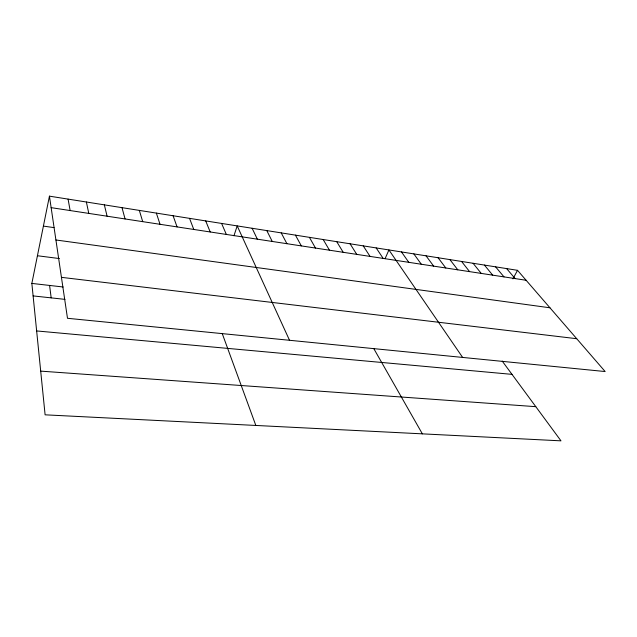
<?xml version="1.0" encoding="UTF-8"?>
<svg xmlns="http://www.w3.org/2000/svg" width="637" height="637" viewBox="0 0 637 637"><rect width="100%" height="100%" fill="white"/><g stroke="black" fill="none" stroke-linecap="round" stroke-linejoin="round"><path stroke-width="0.96" d="M502.227 361.099L560.982 440.844L45.108 414.822L31.85 283.409L49.439 196.156L517.507 270.319L605.15 371.546L67.49 318.293L49.439 196.156M233.946 235.778L237.203 225.912L289.524 340.285M385.106 258.63L388.92 249.943L462.629 357.429M512.96 278.847L517.507 270.319M40.696 371.124L535.805 406.669M36.643 330.937L512.005 374.365M33.108 295.91L64.982 299.366M31.85 283.409L63.151 286.992M61.439 277.342L576.716 338.709M37.432 255.74L59.392 258.558M55.921 239.982L549.946 307.79M43.404 226.095L54.018 227.616M51.135 207.646L526.122 280.272M506.63 268.599L515.134 278.592M495.602 266.847L503.994 276.888M484.423 265.08L492.696 275.16M473.076 263.28L481.23 273.408M461.578 261.457L469.596 271.633M449.905 259.609L457.796 269.825M438.065 257.73L445.82 267.994M426.049 255.827L433.662 266.131M413.851 253.9L421.32 264.251M401.477 251.933L408.795 262.333M376.172 247.928L383.171 258.415M363.225 245.874L370.057 256.408M350.087 243.796L356.736 254.37M336.734 241.678L343.208 252.308M323.182 239.528L329.472 250.206M373.728 348.511L422.363 433.853M309.415 237.354L315.506 248.072M295.433 235.133L301.325 245.898M281.228 232.887L286.905 243.692M266.792 230.594L272.254 241.455M252.117 228.269L257.356 239.178M221.588 223.436L226.35 234.432M205.703 220.92L210.202 231.964M189.539 218.356L193.775 229.455M222.209 333.493L255.835 425.452M173.097 215.752L177.054 226.899M156.36 213.1L160.03 224.296M139.336 210.401L142.704 221.644M122.001 207.654L125.059 218.945M104.349 204.859L107.088 216.198M86.377 202.009L88.79 213.403M68.079 199.11L70.142 210.552M49.59 285.44L51.175 297.869"/></g></svg>
